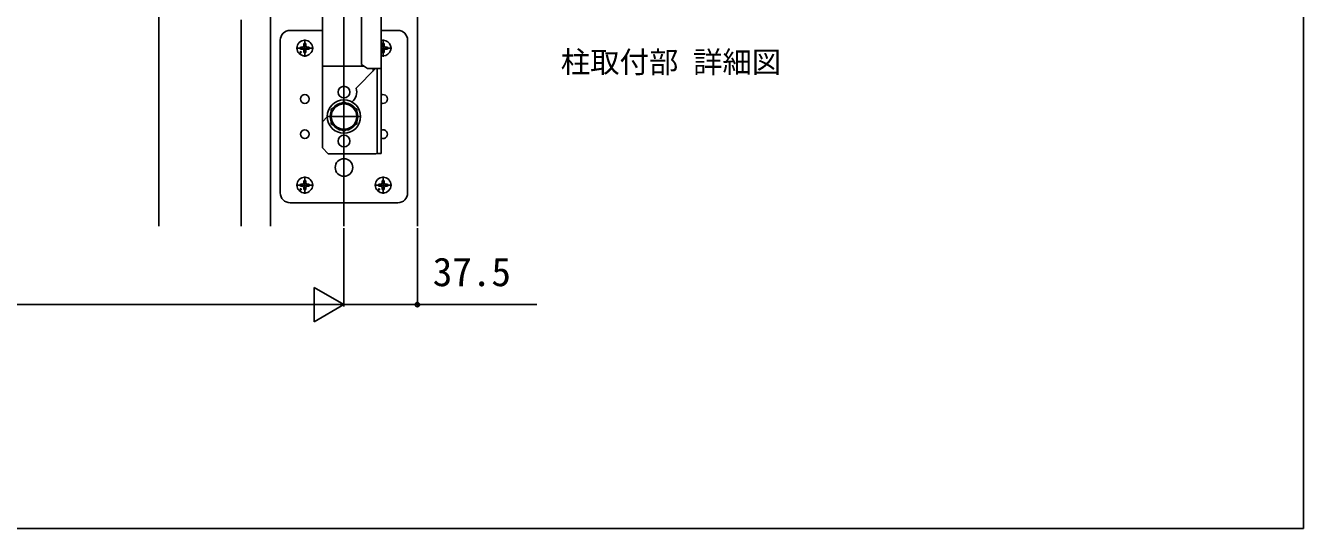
# Model space of a CAD drawing. Units: millimetres, scale not verified. Extents: x -875 to 875, y -1303 to 1296.
# Drawn here: x 223 to 875, y -1303 to -1046 of the extents above; entities that cross this region are included whole.
import ezdxf
from ezdxf.enums import TextEntityAlignment as Align

# ---------------------------------------------------------------- set-up
doc = ezdxf.new("R2010")
doc.units = ezdxf.units.MM
doc.header["$LTSCALE"] = 8
for name, color, linetype in [('0-1_USER1', 3, 'Continuous'), ('0-4_YKK_12', 2, 'Continuous'), ('0-5_YKK_13', 4, 'Continuous'), ('0-6_YKK_D', 6, 'Continuous'), ('0-7_YKK_ZWAK', 7, 'Continuous')]:
    doc.layers.add(name, color=color, linetype=linetype)
doc.styles.add('ＭＳ ゴシック', font='')
doc.styles.get('ＭＳ ゴシック').set_extended_font_data('MS Gothic')

msp = doc.modelspace()

# ---------------------------------------------------------------- linework, layer by layer
at = {"layer": '0-4_YKK_12'}
for p, q in [((385.349, -257.864), (385.349, -1148.864)), ((347.849, -1148.864), (347.849, -858.864)), ((422.849, -1148.864), (422.849, -858.864))]:
    msp.add_line(p, q, dxfattribs=at)
at = {"layer": '0-5_YKK_13'}
for p, q in [((374.349, -856.864), (374.349, -1108.864)), ((404.349, -1111.65), (404.349, -860.864)), ((394.349, -907.875), (394.349, -1066.267)), ((290.849, -1148.864), (290.849, -1040.864)), ((332.849, -1043.423), (332.849, -1148.864)), ((357.849, -1048.864), (374.349, -1048.864)), ((404.349, -1048.864), (412.849, -1048.864)), ((352.849, -1131.864), (352.849, -1053.864)), ((364.849, -1055.619), (364.83, -1056.727)), ((365.349, -1062.264), (365.349, -1053.464)), ((365.849, -1055.619), (365.868, -1056.727)), ((404.849, -1055.619), (404.83, -1056.727)), ((405.349, -1062.264), (405.349, -1053.464)), ((405.849, -1055.619), (405.868, -1056.727)), ((417.849, -1053.864), (417.849, -1131.864)), ((369.749, -1057.864), (360.949, -1057.864)), ((363.104, -1057.364), (364.212, -1057.345)), ((363.104, -1058.364), (364.212, -1058.383)), ((364.212, -1057.345), (364.729, -1057.244)), ((364.212, -1058.383), (364.729, -1058.484)), ((364.83, -1056.727), (364.729, -1057.244)), ((364.83, -1059.001), (364.729, -1058.484)), ((364.849, -1060.109), (364.83, -1059.001)), ((365.849, -1060.109), (365.868, -1059.001)), ((365.868, -1056.727), (365.969, -1057.244)), ((365.868, -1059.001), (365.969, -1058.484)), ((366.486, -1057.345), (365.969, -1057.244)), ((366.486, -1058.383), (365.969, -1058.484)), ((367.594, -1057.364), (366.486, -1057.345)), ((367.594, -1058.364), (366.486, -1058.383)), ((404.212, -1058.383), (404.729, -1058.484)), ((404.349, -1057.318), (404.729, -1057.244)), ((409.749, -1057.864), (404.349, -1057.864)), ((404.83, -1056.727), (404.729, -1057.244)), ((404.83, -1059.001), (404.729, -1058.484)), ((404.849, -1060.109), (404.83, -1059.001)), ((405.849, -1060.109), (405.868, -1059.001)), ((405.868, -1056.727), (405.969, -1057.244)), ((405.868, -1059.001), (405.969, -1058.484)), ((406.486, -1057.345), (405.969, -1057.244)), ((406.486, -1058.383), (405.969, -1058.484)), ((407.594, -1057.364), (406.486, -1057.345)), ((407.594, -1058.364), (406.486, -1058.383)), ((395.661, -1067.195), (374.349, -1067.195)), ((401.46, -1068.388), (391.522, -1078.327)), ((397.349, -1068.388), (394.349, -1066.267)), ((397.349, -1068.388), (404.349, -1068.388)), ((400.162, -1069.687), (400.162, -1068.388)), ((401.484, -1068.364), (401.46, -1068.388)), ((401.484, -1068.364), (402.349, -1068.364)), ((402.349, -1111.65), (402.349, -1068.364)), ((376.85, -1092.998), (374.349, -1095.499)), ((394.148, -1092.864), (376.815, -1092.864)), ((377.349, -1111.864), (374.349, -1108.864)), ((400.903, -1111.864), (377.349, -1111.864)), ((402.349, -1111.65), (404.349, -1111.65)), ((369.749, -1127.864), (360.949, -1127.864)), ((363.104, -1127.364), (364.212, -1127.345)), ((364.212, -1127.345), (364.729, -1127.244)), ((364.83, -1126.727), (364.729, -1127.244)), ((364.849, -1125.619), (364.83, -1126.727)), ((365.349, -1132.264), (365.349, -1123.464)), ((365.849, -1125.619), (365.868, -1126.727)), ((365.868, -1126.727), (365.969, -1127.244)), ((366.486, -1127.345), (365.969, -1127.244)), ((367.594, -1127.364), (366.486, -1127.345)), ((409.749, -1127.864), (400.949, -1127.864)), ((403.104, -1127.364), (404.212, -1127.345)), ((404.212, -1127.345), (404.729, -1127.244)), ((404.83, -1126.727), (404.729, -1127.244)), ((404.849, -1125.619), (404.83, -1126.727)), ((405.349, -1132.264), (405.349, -1123.464)), ((405.849, -1125.619), (405.868, -1126.727)), ((405.868, -1126.727), (405.969, -1127.244)), ((406.486, -1127.345), (405.969, -1127.244)), ((407.594, -1127.364), (406.486, -1127.345)), ((363.104, -1128.364), (364.212, -1128.383)), ((364.212, -1128.383), (364.729, -1128.484)), ((364.83, -1129.001), (364.729, -1128.484)), ((364.849, -1130.109), (364.83, -1129.001)), ((365.849, -1130.109), (365.868, -1129.001)), ((365.868, -1129.001), (365.969, -1128.484)), ((366.486, -1128.383), (365.969, -1128.484)), ((367.594, -1128.364), (366.486, -1128.383)), ((403.104, -1128.364), (404.212, -1128.383)), ((404.212, -1128.383), (404.729, -1128.484)), ((404.83, -1129.001), (404.729, -1128.484)), ((404.849, -1130.109), (404.83, -1129.001)), ((405.849, -1130.109), (405.868, -1129.001)), ((405.868, -1129.001), (405.969, -1128.484)), ((406.486, -1128.383), (405.969, -1128.484)), ((407.594, -1128.364), (406.486, -1128.383)), ((412.849, -1136.864), (357.849, -1136.864))]:
    msp.add_line(p, q, dxfattribs=at)
msp.add_lwpolyline([(385.349, -1085.359), (378.849, -1089.111), (378.849, -1096.617), (385.349, -1100.37), (391.849, -1096.617), (391.849, -1089.111)], close=True, dxfattribs=at)
for centre, radius in [((365.349, -1057.864), 4), ((363.228, -1059.985), 0.3), ((365.349, -1083.864), 2.25), ((385.349, -1080.364), 3), ((385.349, -1092.864), 8.5), ((385.349, -1092.864), 6.5), ((365.349, -1101.864), 2.25), ((385.349, -1105.364), 3), ((385.349, -1118.864), 4.5), ((365.349, -1127.864), 4), ((405.349, -1127.864), 4), ((363.228, -1129.985), 0.3), ((403.228, -1129.985), 0.3)]:
    msp.add_circle(centre, radius, dxfattribs=at)
for centre, radius, start, end in [((357.849, -1053.864), 5, 90, 180), ((412.849, -1053.864), 5, 0, 90), ((365.349, -1057.864), 2.3, 77.44414, 102.55586), ((405.349, -1057.864), 4, 255.52249, 104.47751), ((405.349, -1057.864), 2.3, 77.44414, 102.55586), ((365.349, -1057.864), 2.3, 167.44414, 192.55586), ((365.349, -1057.864), 2.3, 257.44414, 282.55586), ((365.349, -1057.864), 2.3, 347.44414, 12.55586), ((405.349, -1057.864), 2.3, 257.44414, 282.55586), ((405.349, -1057.864), 2.3, 347.44414, 12.55586), ((385.349, -1080.364), 6.5, 309.02029, 18.26499), ((405.349, -1083.864), 2.25, 243.6122, 116.3878), ((385.349, -1092.864), 7.05, 97.21814, 142.78186), ((385.349, -1092.864), 7.05, 37.21814, 82.78186), ((385.349, -1092.864), 7.05, 157.21814, 202.78186), ((385.349, -1092.864), 7.05, 337.21814, 22.78186), ((385.349, -1092.864), 7.05, 217.21814, 262.78186), ((385.349, -1092.864), 7.05, 277.21814, 322.78186), ((405.349, -1101.864), 2.25, 243.6122, 116.3878), ((400.903, -1106.864), 5, 270, 286.81087), ((365.349, -1127.864), 2.3, 167.44414, 192.55586), ((365.349, -1127.864), 2.3, 77.44414, 102.55586), ((365.349, -1127.864), 2.3, 347.44414, 12.55586), ((405.349, -1127.864), 2.3, 167.44414, 192.55586), ((405.349, -1127.864), 2.3, 77.44414, 102.55586), ((405.349, -1127.864), 2.3, 347.44414, 12.55586), ((357.849, -1131.864), 5, 180, 270), ((365.349, -1127.864), 2.3, 257.44414, 282.55586), ((405.349, -1127.864), 2.3, 257.44414, 282.55586), ((412.849, -1131.864), 5, 270, 0)]:
    msp.add_arc(centre, radius, start, end, dxfattribs=at)
at = {"layer": '0-6_YKK_D'}
for p, q in [((385.349, -1149.864), (385.349, -1189.864)), ((385.349, -1149.864), (385.349, -1189.864)), ((422.849, -1149.864), (422.849, -1189.864)), ((385.349, -1188.864), (370.194, -1180.114)), ((370.194, -1180.114), (370.194, -1197.614)), ((-597.151, -1188.864), (367.849, -1188.864)), ((385.349, -1188.864), (355.038, -1188.864)), ((385.349, -1188.864), (370.194, -1197.614))]:
    msp.add_line(p, q, dxfattribs=at)
msp.add_lwpolyline([(385.349, -1188.864), (422.849, -1188.864), (483.74, -1188.864)], dxfattribs=at)
msp.add_circle((422.849, -1188.864), 1.075, dxfattribs=at)
at = {"layer": '0-7_YKK_ZWAK'}
msp.add_lwpolyline([(-875, -1303.2), (875, -1303.2), (875, 1246.8)], dxfattribs=at)

# ---------------------------------------------------------------- texts
at = {"layer": '0-1_USER1', "style": 'ＭＳ ゴシック'}
msp.add_text('柱取付部 詳細図', height=11, dxfattribs=at).set_placement((495.987, -1073.81), align=Align.BOTTOM_LEFT)
at = {"layer": '0-6_YKK_D', "style": 'ＭＳ ゴシック'}
msp.add_text('37.5', height=14.66, dxfattribs=at).set_placement((430.672, -1183.864), align=Align.BOTTOM_LEFT)

doc.saveas('drawing.dxf')
